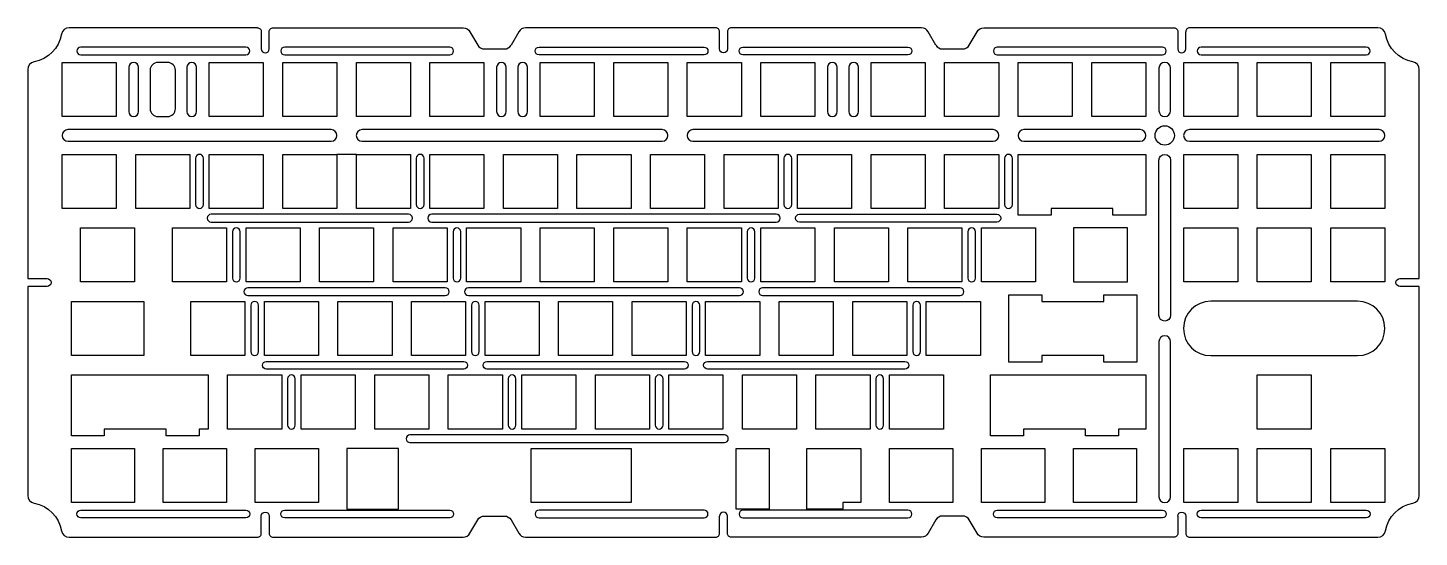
# Model space of a CAD drawing. Header units: millimetres. Extents: x 115 to 475, y 123 to 255.
import ezdxf

# ---------------------------------------------------------------- set-up
doc = ezdxf.new("R2010")
doc.units = ezdxf.units.MM

msp = doc.modelspace()

# ---------------------------------------------------------------- linework, layer by layer
msp.add_line((199.73, 222.39), (194.68, 222.39))
for points in [[(174.12, 255.17), (125.36, 255.17, 0.362949), (123.39, 253.52, -0.311565), (116.27, 246.35, 0.361143), (114.63, 244.39), (114.63, 190.22), (119.63, 190.22, -1), (119.63, 188.17), (114.63, 188.17)], [(174.12, 255.17, -0.414214), (175.12, 254.17), (175.12, 249.7, 1), (177.17, 249.7), (177.17, 254.17, -0.414214), (178.17, 255.17), (227.43, 255.17, -0.267949), (229.16, 254.17), (231.16, 250.7, 0.267949), (232.89, 249.7), (238.09, 249.7, 0.267949), (239.82, 250.7)], [(349.86, 250.7), (347.86, 254.17, 0.267949), (346.13, 255.17), (296.87, 255.17, 0.414214), (295.87, 254.17), (295.87, 249.7, -1), (293.82, 249.7), (293.82, 254.17, 0.414214), (292.82, 255.17), (243.55, 255.17, 0.267949), (241.82, 254.17), (239.82, 250.7)], [(349.86, 250.7, 0.267949), (351.59, 249.7), (356.79, 249.7, 0.267949), (358.52, 250.7), (360.52, 254.17, -0.267949), (362.25, 255.17), (411.52, 255.17, -0.414214), (412.52, 254.17), (412.52, 249.7, 1), (414.57, 249.7), (414.57, 254.17)], [(412.52, 128.69, -1), (414.57, 128.69), (414.57, 124.22, 0.414214), (415.57, 123.22), (464.32, 123.22, 0.362949), (466.29, 124.86, -0.311565), (473.41, 132.04, 0.361143), (475.05, 134), (475.05, 188.17), (470.05, 188.17, -1), (470.05, 190.22), (475.05, 190.22), (475.05, 244.39, 0.361143), (473.41, 246.35, -0.311565), (466.29, 253.52, 0.362949), (464.32, 255.17), (415.57, 255.17, 0.414214), (414.57, 254.17)], [(114.63, 188.17), (114.63, 134, 0.361143), (116.27, 132.04, -0.311565), (123.39, 124.86, 0.362949), (125.36, 123.22), (174.12, 123.22, 0.414214), (175.12, 124.22), (175.12, 128.69, -1), (177.17, 128.69), (177.17, 124.22, 0.414214), (178.17, 123.22)], [(178.17, 123.22), (227.43, 123.22, 0.267949), (229.16, 124.22), (231.16, 127.69, -0.267949), (232.89, 128.69), (238.09, 128.69, -0.267949), (239.82, 127.69), (241.82, 124.22, 0.267949), (243.55, 123.22), (292.82, 123.22, 0.414214), (293.82, 124.22), (293.82, 128.69)], [(412.52, 128.69), (412.52, 124.22, -0.414214), (411.52, 123.22), (362.25, 123.22, -0.267949), (360.52, 124.22), (358.52, 127.69, 0.267949), (356.79, 128.69), (351.59, 128.69, 0.267949), (349.86, 127.69), (347.86, 124.22, -0.267949), (346.13, 123.22), (296.87, 123.22, -0.414214), (295.87, 124.22), (295.87, 128.69, 1), (293.82, 128.69)]]:
    msp.add_lwpolyline(points, format="xyb")
for points in [[(128.36, 250.17, 1), (128.36, 248.17), (171.12, 248.17, 1), (171.12, 250.17)], [(181.17, 250.17, 1), (181.17, 248.17), (223.92, 248.17, 1), (223.92, 250.17)], [(289.82, 250.17, -1), (289.82, 248.17), (247.06, 248.17, -1), (247.06, 250.17)], [(342.62, 250.17, -1), (342.62, 248.17), (299.87, 248.17, -1), (299.87, 250.17)], [(365.76, 250.17, 1), (365.76, 248.17), (408.52, 248.17, 1), (408.52, 250.17)], [(418.57, 250.17, 1), (418.57, 248.17), (461.32, 248.17, 1), (461.32, 250.17)], [(143.32, 233.45), (143.32, 244.95, 1), (140.82, 244.95), (140.82, 233.45, 1)], [(146.32, 244.2), (146.32, 234.2, 0.414214), (148.32, 232.2), (150.85, 232.2, 0.414214), (152.85, 234.2), (152.85, 244.2, 0.414214), (150.85, 246.2), (148.32, 246.2, 0.414214)], [(158.35, 244.95, 1), (155.85, 244.95), (155.85, 233.45, 1), (158.35, 233.45)], [(238.57, 233.45), (238.57, 244.95, 1), (236.07, 244.95), (236.07, 233.45, 1)], [(244.07, 244.95, 1), (241.57, 244.95), (241.57, 233.45, 1), (244.07, 233.45)], [(324.3, 233.45), (324.3, 244.95, 1), (321.8, 244.95), (321.8, 233.45, 1)], [(329.8, 244.95, 1), (327.3, 244.95), (327.3, 233.45, 1), (329.8, 233.45)], [(410.64, 244.7, 1), (407.64, 244.7), (407.64, 233.7, 1), (410.64, 233.7)], [(125.03, 228.79, 1), (125.03, 225.79), (193.21, 225.79, 1), (193.21, 228.79)], [(201.21, 225.79), (278.93, 225.79, 1), (278.93, 228.79), (201.21, 228.79, 1)], [(286.93, 225.79), (364.66, 225.79, 1), (364.66, 228.79), (286.93, 228.79, 1)], [(372.66, 225.79), (402.76, 225.79, 1), (402.76, 228.79), (372.66, 228.79, 1)], [(464.65, 228.79), (415.52, 228.79, 1), (415.52, 225.79), (464.65, 225.79, 1)], [(158.11, 209.39, 1), (160.11, 209.39), (160.11, 221.39, 1), (158.11, 221.39)], [(215.26, 209.39, 1), (217.26, 209.39), (217.26, 221.39, 1), (215.26, 221.39)], [(310.51, 209.39, 1), (312.51, 209.39), (312.51, 221.39, 1), (310.51, 221.39)], [(367.66, 209.39, 1), (369.66, 209.39), (369.66, 221.39, 1), (367.66, 221.39)], [(410.64, 220.89), (410.64, 180.69, -1), (407.64, 180.69), (407.64, 220.89, -1)], [(162.11, 206.86, 1), (162.11, 204.86), (213.26, 204.86, 1), (213.26, 206.86)], [(219.26, 204.86), (308.51, 204.86, 1), (308.51, 206.86), (219.26, 206.86, 1)], [(314.51, 206.86), (365.66, 206.86, -1), (365.66, 204.86), (314.51, 204.86, -1)], [(167.63, 190.34, 1), (169.63, 190.34), (169.63, 202.34, 1), (167.63, 202.34)], [(224.78, 190.34, 1), (226.78, 190.34), (226.78, 202.34, 1), (224.78, 202.34)], [(300.98, 190.34, 1), (302.98, 190.34), (302.98, 202.34, 1), (300.98, 202.34)], [(358.13, 190.34, 1), (360.13, 190.34), (360.13, 202.34, 1), (358.13, 202.34)], [(171.63, 185.81), (222.78, 185.81, 1), (222.78, 187.81), (171.63, 187.81, 1)], [(228.78, 185.81), (298.98, 185.81, 1), (298.98, 187.81), (228.78, 187.81, 1)], [(304.98, 185.81), (356.13, 185.81, 1), (356.13, 187.81), (304.98, 187.81, 1)], [(172.4, 171.29, 1), (174.4, 171.29), (174.4, 183.29, 1), (172.4, 183.29)], [(229.55, 171.29, 1), (231.55, 171.29), (231.55, 183.29, 1), (229.55, 183.29)], [(286.7, 171.29, 1), (288.7, 171.29), (288.7, 183.29, 1), (286.7, 183.29)], [(343.85, 171.29, 1), (345.85, 171.29), (345.85, 183.29, 1), (343.85, 183.29)], [(421.05, 184.34, 1), (421.05, 170.24), (459.1, 170.24, 1), (459.1, 184.34)], [(410.64, 133.69), (410.64, 173.88, 1), (407.64, 173.88), (407.64, 133.69, 1)], [(176.4, 168.76), (227.55, 168.76, -1), (227.55, 166.76), (176.4, 166.76, -1)], [(233.55, 168.76), (284.7, 168.76, -1), (284.7, 166.76), (233.55, 166.76, -1)], [(290.7, 168.76), (341.85, 168.76, -1), (341.85, 166.76), (290.7, 166.76, -1)], [(181.92, 152.24, 1), (183.92, 152.24), (183.92, 164.24, 1), (181.92, 164.24)], [(239.07, 152.24, 1), (241.07, 152.24), (241.07, 164.24, 1), (239.07, 164.24)], [(277.17, 152.24, 1), (279.17, 152.24), (279.17, 164.24, 1), (277.17, 164.24)], [(334.32, 152.24, 1), (336.32, 152.24), (336.32, 164.24, 1), (334.32, 164.24)], [(295.09, 147.71, 1), (295.09, 149.71), (213.62, 149.71, 1), (213.62, 147.71)], [(128.36, 128.22, -1), (128.36, 130.22), (171.12, 130.22, -1), (171.12, 128.22)], [(181.17, 128.22, -1), (181.17, 130.22), (223.92, 130.22, -1), (223.92, 128.22)], [(289.82, 128.22, 1), (289.82, 130.22), (247.06, 130.22, 1), (247.06, 128.22)], [(342.62, 128.22, 1), (342.62, 130.22), (299.87, 130.22, 1), (299.87, 128.22)], [(365.76, 128.22, -1), (365.76, 130.22), (408.52, 130.22, -1), (408.52, 128.22)], [(418.57, 128.22, -1), (418.57, 130.22), (461.32, 130.22, -1), (461.32, 128.22)]]:
    msp.add_lwpolyline(points, format="xyb", close=True)
for points in [[(137.53, 246.2), (137.53, 232.2), (123.53, 232.2), (123.53, 246.2)], [(175.63, 246.2), (175.63, 232.2), (161.63, 232.2), (161.63, 246.2)], [(194.68, 246.2), (194.68, 232.2), (180.68, 232.2), (180.68, 246.2)], [(213.73, 246.2), (213.73, 232.2), (199.73, 232.2), (199.73, 246.2)], [(232.78, 246.2), (232.78, 232.2), (218.78, 232.2), (218.78, 246.2)], [(261.36, 246.2), (261.36, 232.2), (247.36, 232.2), (247.36, 246.2)], [(280.41, 246.2), (280.41, 232.2), (266.41, 232.2), (266.41, 246.2)], [(299.46, 246.2), (299.46, 232.2), (285.46, 232.2), (285.46, 246.2)], [(318.51, 246.2), (318.51, 232.2), (304.51, 232.2), (304.51, 246.2)], [(347.08, 246.2), (347.08, 232.2), (333.08, 232.2), (333.08, 246.2)], [(366.13, 246.2), (366.13, 232.2), (352.13, 232.2), (352.13, 246.2)], [(385.18, 246.2), (385.18, 232.2), (371.18, 232.2), (371.18, 246.2)], [(404.23, 246.2), (404.23, 232.2), (390.23, 232.2), (390.23, 246.2)], [(428.05, 246.2), (428.05, 232.2), (414.05, 232.2), (414.05, 246.2)], [(447.1, 246.2), (447.1, 232.2), (433.1, 232.2), (433.1, 246.2)], [(466.15, 246.2), (466.15, 232.2), (452.15, 232.2), (452.15, 246.2)], [(137.53, 222.39), (137.53, 208.39), (123.53, 208.39), (123.53, 222.39)], [(156.58, 222.39), (156.58, 208.39), (142.58, 208.39), (142.58, 222.39)], [(175.63, 222.39), (175.63, 208.39), (161.63, 208.39), (161.63, 222.39)], [(194.68, 222.39), (194.68, 208.39), (180.68, 208.39), (180.68, 222.39)], [(213.73, 222.39), (213.73, 208.39), (199.73, 208.39), (199.73, 222.39)], [(232.78, 222.39), (232.78, 208.39), (218.78, 208.39), (218.78, 222.39)], [(251.83, 222.39), (251.83, 208.39), (237.83, 208.39), (237.83, 222.39)], [(270.88, 222.39), (270.88, 208.39), (256.88, 208.39), (256.88, 222.39)], [(289.93, 222.39), (289.93, 208.39), (275.93, 208.39), (275.93, 222.39)], [(308.98, 222.39), (308.98, 208.39), (294.98, 208.39), (294.98, 222.39)], [(328.03, 222.39), (328.03, 208.39), (314.03, 208.39), (314.03, 222.39)], [(347.08, 222.39), (347.08, 208.39), (333.08, 208.39), (333.08, 222.39)], [(366.13, 222.39), (366.13, 208.39), (352.13, 208.39), (352.13, 222.39)], [(379.7, 208.39), (379.7, 206.64), (371.18, 206.64), (371.18, 222.39), (404.23, 222.39), (404.23, 206.64), (395.72, 206.64), (395.72, 208.39)], [(428.05, 222.39), (428.05, 208.39), (414.05, 208.39), (414.05, 222.39)], [(447.1, 222.39), (447.1, 208.39), (433.1, 208.39), (433.1, 222.39)], [(466.15, 222.39), (466.15, 208.39), (452.15, 208.39), (452.15, 222.39)], [(142.3, 203.34), (142.3, 189.34), (128.3, 189.34), (128.3, 203.34)], [(166.11, 203.34), (166.11, 189.34), (152.11, 189.34), (152.11, 203.34)], [(185.16, 203.34), (185.16, 189.34), (171.16, 189.34), (171.16, 203.34)], [(204.21, 203.34), (204.21, 189.34), (190.21, 189.34), (190.21, 203.34)], [(223.26, 203.34), (223.26, 189.34), (209.26, 189.34), (209.26, 203.34)], [(242.31, 203.34), (242.31, 189.34), (228.31, 189.34), (228.31, 203.34)], [(261.36, 203.34), (261.36, 189.34), (247.36, 189.34), (247.36, 203.34)], [(280.41, 203.34), (280.41, 189.34), (266.41, 189.34), (266.41, 203.34)], [(299.46, 203.34), (299.46, 189.34), (285.46, 189.34), (285.46, 203.34)], [(318.51, 203.34), (318.51, 189.34), (304.51, 189.34), (304.51, 203.34)], [(337.56, 203.34), (337.56, 189.34), (323.56, 189.34), (323.56, 203.34)], [(356.61, 203.34), (356.61, 189.34), (342.61, 189.34), (342.61, 203.34)], [(375.66, 203.34), (375.66, 189.34), (361.66, 189.34), (361.66, 203.34)], [(385.47, 203.34), (385.47, 189.34), (399.47, 189.34), (399.47, 203.34)], [(428.05, 203.34), (428.05, 189.34), (414.05, 189.34), (414.05, 203.34)], [(447.1, 203.34), (447.1, 189.34), (433.1, 189.34), (433.1, 203.34)], [(466.15, 203.34), (466.15, 189.34), (452.15, 189.34), (452.15, 203.34)], [(125.92, 170.29), (125.92, 184.29), (144.68, 184.29), (144.68, 170.29)], [(170.87, 184.29), (170.87, 170.29), (156.87, 170.29), (156.87, 184.29)], [(189.92, 184.29), (189.92, 170.29), (175.92, 170.29), (175.92, 184.29)], [(208.97, 184.29), (208.97, 170.29), (194.97, 170.29), (194.97, 184.29)], [(228.02, 184.29), (228.02, 170.29), (214.02, 170.29), (214.02, 184.29)], [(247.07, 184.29), (247.07, 170.29), (233.07, 170.29), (233.07, 184.29)], [(266.12, 184.29), (266.12, 170.29), (252.12, 170.29), (252.12, 184.29)], [(285.17, 184.29), (285.17, 170.29), (271.17, 170.29), (271.17, 184.29)], [(304.22, 184.29), (304.22, 170.29), (290.22, 170.29), (290.22, 184.29)], [(323.27, 184.29), (323.27, 170.29), (309.27, 170.29), (309.27, 184.29)], [(342.32, 184.29), (342.32, 170.29), (328.32, 170.29), (328.32, 184.29)], [(361.37, 184.29), (361.37, 170.29), (347.37, 170.29), (347.37, 184.29)], [(377.32, 170.29), (377.32, 168.54), (368.72, 168.54), (368.72, 186.04), (377.32, 186.04), (377.32, 184.29), (393.34, 184.29), (393.34, 186.04), (401.94, 186.04), (401.94, 168.54), (393.34, 168.54), (393.34, 170.29)], [(159.05, 151.24), (159.05, 149.49), (150.45, 149.49), (150.45, 151.24), (134.43, 151.24), (134.43, 149.49), (125.92, 149.49), (125.92, 165.24), (161.35, 165.24), (161.35, 151.24)], [(180.4, 165.24), (180.4, 151.24), (166.4, 151.24), (166.4, 165.24)], [(199.45, 165.24), (199.45, 151.24), (185.45, 151.24), (185.45, 165.24)], [(218.5, 165.24), (218.5, 151.24), (204.5, 151.24), (204.5, 165.24)], [(237.55, 165.24), (237.55, 151.24), (223.55, 151.24), (223.55, 165.24)], [(256.6, 165.24), (256.6, 151.24), (242.6, 151.24), (242.6, 165.24)], [(275.65, 165.24), (275.65, 151.24), (261.65, 151.24), (261.65, 165.24)], [(294.7, 165.24), (294.7, 151.24), (280.7, 151.24), (280.7, 165.24)], [(313.75, 165.24), (313.75, 151.24), (299.75, 151.24), (299.75, 165.24)], [(332.8, 165.24), (332.8, 151.24), (318.8, 151.24), (318.8, 165.24)], [(351.85, 165.24), (351.85, 151.24), (337.85, 151.24), (337.85, 165.24)], [(364.04, 149.49), (364.04, 165.24), (404.23, 165.24), (404.23, 151.24), (397.18, 151.24), (397.18, 149.49), (388.58, 149.49), (388.58, 151.24), (372.55, 151.24), (372.55, 149.49)], [(447.1, 165.24), (447.1, 151.24), (433.1, 151.24), (433.1, 165.24)], [(142.3, 132.19), (125.92, 132.19), (125.92, 146.19), (142.3, 146.19)], [(166.11, 132.19), (149.73, 132.19), (149.73, 146.19), (166.11, 146.19)], [(189.92, 132.19), (173.54, 132.19), (173.54, 146.19), (189.92, 146.19)], [(270.88, 132.19), (244.98, 132.19), (244.98, 146.19), (270.88, 146.19)], [(298.09, 130.44), (298.09, 146.19), (306.69, 146.19), (306.69, 130.44)], [(325.75, 132.19), (325.75, 130.44), (316.42, 130.44), (316.42, 146.19), (330.42, 146.19), (330.42, 132.19)], [(337.85, 132.19), (337.85, 146.19), (354.23, 146.19), (354.23, 132.19)], [(361.66, 132.19), (361.66, 146.19), (378.04, 146.19), (378.04, 132.19)], [(385.47, 132.19), (385.47, 146.19), (401.85, 146.19), (401.85, 132.19)], [(428.05, 146.19), (428.05, 132.19), (414.05, 132.19), (414.05, 146.19)], [(447.1, 146.19), (447.1, 132.19), (433.1, 132.19), (433.1, 146.19)], [(466.15, 146.19), (466.15, 132.19), (452.15, 132.19), (452.15, 146.19)]]:
    msp.add_lwpolyline(points, close=True)
at = {"linetype": 'Continuous'}
msp.add_lwpolyline([(210.62, 130.44), (210.62, 146.19), (197.27, 146.19), (197.27, 130.44), (210.62, 130.44)], dxfattribs=at)
msp.add_circle((409.14, 227.29), 2.5)

doc.saveas('drawing.dxf')
